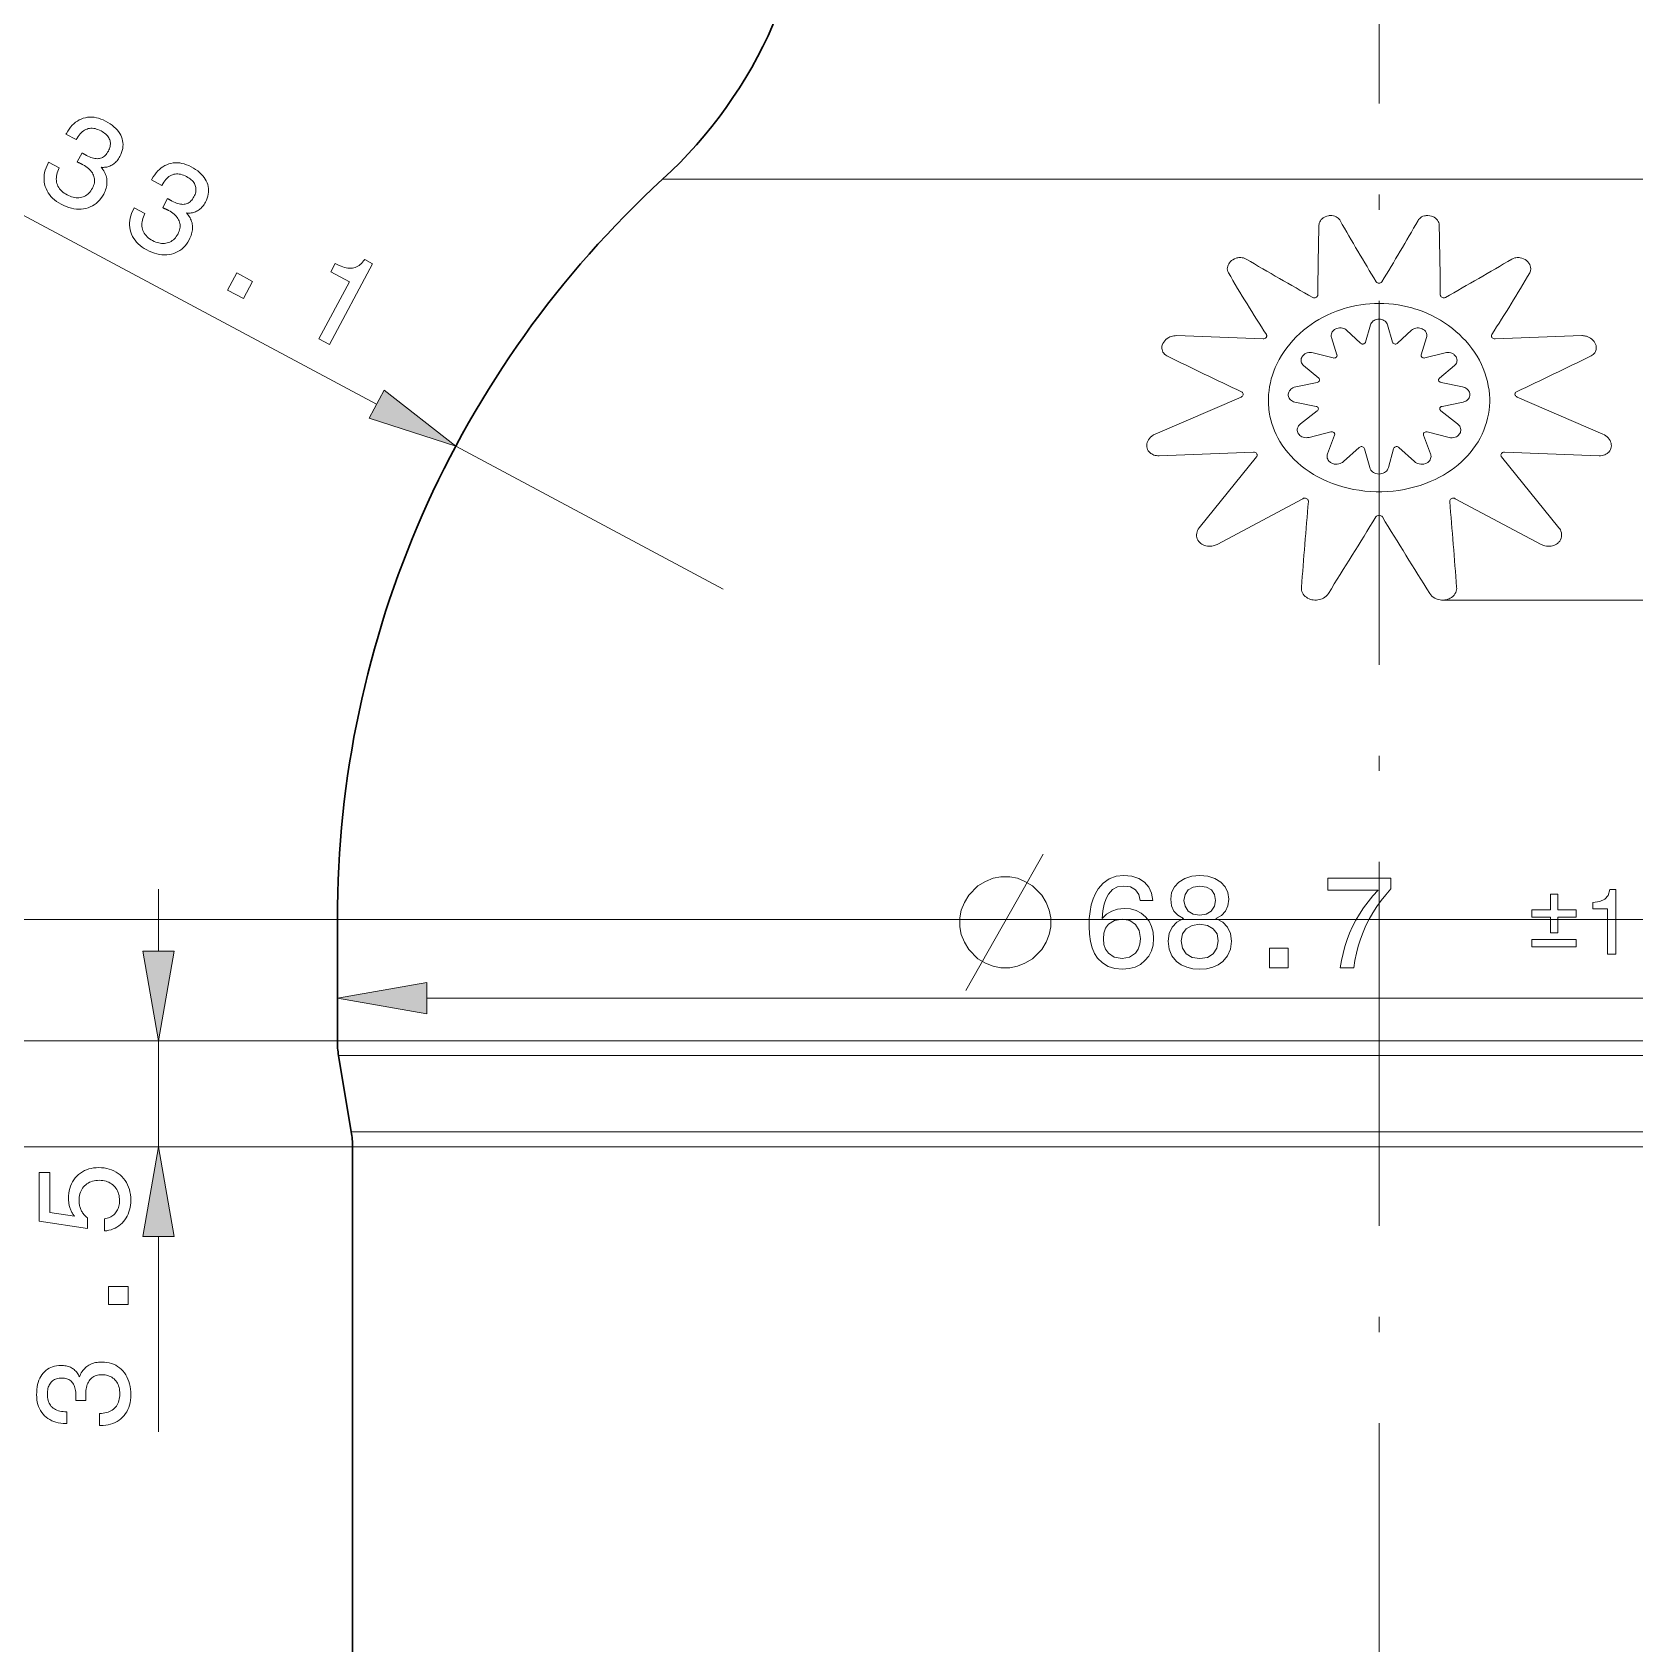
# Model space of a CAD drawing. Extents: x 0 to 297, y 0 to 420.
# Drawn here: x 56.2 to 109.1, y 263.8 to 317 of the extents above; entities that cross this region are included whole.
import ezdxf

# ---------------------------------------------------------------- set-up
doc = ezdxf.new("R2010")
doc.units = 0
doc.linetypes.add('DASHDOT', pattern=[18.5, 12, -3, 0.5, -3])

msp = doc.modelspace()

# ---------------------------------------------------------------- linework, layer by layer
at = {"linetype": 'DASHDOT', "lineweight": 13}
msp.add_line((100.649, 400.617), (100.649, 142.002), dxfattribs=at)
at = {"lineweight": 13, "ltscale": 0.427657}
msp.add_line((67.594, 304.709), (52.504, 312.764), dxfattribs=at)
at = {"lineweight": 13, "ltscale": 0.072298}
msp.add_line((79.918, 312.124), (77.026, 312.124), dxfattribs=at)
at = {"lineweight": 13}
for p, q in [((124.273, 312.124), (79.918, 312.124)), ((102.746, 298.246), (159.127, 298.246)), ((66.299, 287.723), (38.167, 287.723)), ((66.299, 287.723), (38.253, 287.723)), ((134.999, 287.723), (70.504, 287.723)), ((69.254, 285.125), (132.045, 285.125)), ((134.999, 283.723), (70.504, 283.723)), ((134.959, 283.231), (70.54, 283.231)), ((134.54, 280.716), (70.907, 280.716)), ((66.799, 280.223), (45.568, 280.223)), ((134.499, 280.223), (70.943, 280.223))]:
    msp.add_line(p, q, dxfattribs=at)
at = {"lineweight": 13, "ltscale": 0.015826}
for p, q in [((100.042, 306.714), (99.577, 307.143)), ((101.257, 306.714), (101.722, 307.143))]:
    msp.add_line(p, q, dxfattribs=at)
at = {"lineweight": 13, "ltscale": 0.014876}
for p, q in [((100.206, 306.751), (100.369, 307.323)), ((101.093, 306.751), (100.929, 307.323))]:
    msp.add_line(p, q, dxfattribs=at)
at = {"lineweight": 13, "ltscale": 0.071463}
for p, q in [((96.824, 306.859), (93.968, 306.965)), ((104.474, 306.859), (107.331, 306.965))]:
    msp.add_line(p, q, dxfattribs=at)
at = {"lineweight": 13, "ltscale": 0.014922}
for p, q in [((99.261, 306.334), (99.08, 306.903)), ((102.038, 306.334), (102.218, 306.903))]:
    msp.add_line(p, q, dxfattribs=at)
at = {"lineweight": 13, "ltscale": 0.017159}
for p, q in [((99.136, 306.231), (98.472, 306.404)), ((102.162, 306.231), (102.827, 306.404))]:
    msp.add_line(p, q, dxfattribs=at)
at = {"lineweight": 13, "ltscale": 0.016184}
for p, q in [((98.658, 305.563), (98.161, 305.979)), ((102.64, 305.563), (103.137, 305.979))]:
    msp.add_line(p, q, dxfattribs=at)
at = {"lineweight": 13, "ltscale": 0.017957}
for p, q in [((98.607, 305.42), (97.902, 305.28)), ((102.692, 305.42), (103.396, 305.28))]:
    msp.add_line(p, q, dxfattribs=at)
at = {"lineweight": 13, "ltscale": 0.077087}
for p, q in [((96.098, 304.942), (93.267, 303.72)), ((105.2, 304.942), (108.031, 303.72))]:
    msp.add_line(p, q, dxfattribs=at)
at = {"lineweight": 13, "ltscale": 0.017851}
for p, q in [((98.573, 304.634), (97.873, 304.776)), ((102.725, 304.634), (103.425, 304.776))]:
    msp.add_line(p, q, dxfattribs=at)
at = {"lineweight": 13, "ltscale": 0.017498}
for p, q in [((98.613, 304.487), (98.06, 304.058)), ((102.686, 304.487), (103.238, 304.058))]:
    msp.add_line(p, q, dxfattribs=at)
at = {"lineweight": 13, "ltscale": 0.018473}
for p, q in [((99.057, 303.793), (98.341, 303.61)), ((102.241, 303.793), (102.957, 303.61))]:
    msp.add_line(p, q, dxfattribs=at)
at = {"lineweight": 13, "ltscale": 0.016329}
for p, q in [((99.182, 303.684), (98.95, 303.074)), ((102.117, 303.684), (102.349, 303.074))]:
    msp.add_line(p, q, dxfattribs=at)
at = {"lineweight": 13, "ltscale": 0.25}
msp.add_line((79.023, 298.609), (70.201, 303.318), dxfattribs=at)
at = {"lineweight": 13, "ltscale": 0.078095}
for p, q in [((96.514, 303.122), (93.393, 303.007)), ((104.784, 303.122), (107.906, 303.007))]:
    msp.add_line(p, q, dxfattribs=at)
at = {"lineweight": 13, "ltscale": 0.075138}
for p, q in [((96.607, 302.967), (94.717, 300.63)), ((104.691, 302.967), (106.581, 300.63))]:
    msp.add_line(p, q, dxfattribs=at)
at = {"lineweight": 13, "ltscale": 0.017507}
for p, q in [((99.997, 303.279), (99.475, 302.811)), ((101.302, 303.279), (101.823, 302.811))]:
    msp.add_line(p, q, dxfattribs=at)
at = {"lineweight": 13, "ltscale": 0.016198}
for p, q in [((100.172, 303.238), (100.34, 302.613)), ((101.126, 303.238), (100.958, 302.613))]:
    msp.add_line(p, q, dxfattribs=at)
at = {"lineweight": 13, "ltscale": 0.080175}
for p, q in [((98.136, 301.591), (95.306, 300.084)), ((103.162, 301.591), (105.993, 300.084))]:
    msp.add_line(p, q, dxfattribs=at)
at = {"lineweight": 13, "ltscale": 0.051139}
msp.add_line((60.401, 286.678), (60.401, 288.723), dxfattribs=at)
at = {"lineweight": 13, "ltscale": 0.358197}
for p, q in [((66.299, 287.723), (51.971, 287.723)), ((66.299, 283.723), (51.971, 283.723))]:
    msp.add_line(p, q, dxfattribs=at)
at = {"lineweight": 13, "ltscale": 0.105126}
for p, q in [((70.504, 287.723), (66.299, 287.723)), ((70.504, 283.723), (66.299, 283.723))]:
    msp.add_line(p, q, dxfattribs=at)
at = {"lineweight": 30, "ltscale": 0.1}
msp.add_line((66.299, 283.723), (66.299, 287.723), dxfattribs=at)
at = {"lineweight": 13, "ltscale": 0.197462}
msp.add_line((66.299, 283.723), (58.401, 283.723), dxfattribs=at)
at = {"lineweight": 13, "ltscale": 0.0875}
msp.add_line((60.401, 280.223), (60.401, 283.723), dxfattribs=at)
at = {"lineweight": 13, "ltscale": 0.105001}
msp.add_line((70.54, 283.231), (66.34, 283.231), dxfattribs=at)
at = {"lineweight": 30, "ltscale": 0.063738}
msp.add_line((66.759, 280.716), (66.34, 283.231), dxfattribs=at)
at = {"lineweight": 13, "ltscale": 0.10372}
msp.add_line((70.907, 280.716), (66.759, 280.716), dxfattribs=at)
at = {"lineweight": 13, "ltscale": 0.209962}
msp.add_line((66.799, 280.223), (58.401, 280.223), dxfattribs=at)
at = {"lineweight": 13, "ltscale": 0.103596}
msp.add_line((70.943, 280.223), (66.799, 280.223), dxfattribs=at)
at = {"lineweight": 30}
msp.add_line((66.799, 172.023), (66.799, 280.223), dxfattribs=at)
at = {"lineweight": 13, "ltscale": 0.161127}
msp.add_line((60.401, 270.824), (60.401, 277.269), dxfattribs=at)
at = {"lineweight": 13}
for points in [[(56.779, 312.682), (57.13, 312.494), (57.104, 312.438), (57.081, 312.383), (57.063, 312.329), (57.049, 312.277), (57.039, 312.225), (57.033, 312.174), (57.032, 312.124), (57.035, 312.075), (57.042, 312.027), (57.053, 311.98), (57.068, 311.934), (57.087, 311.891), (57.11, 311.849), (57.137, 311.808), (57.169, 311.77), (57.204, 311.734), (57.243, 311.699), (57.286, 311.666), (57.333, 311.635), (57.385, 311.606), (57.436, 311.58), (57.487, 311.558), (57.538, 311.54), (57.587, 311.526), (57.636, 311.516), (57.684, 311.51), (57.731, 311.508), (57.778, 311.51), (57.824, 311.516), (57.869, 311.526), (57.913, 311.54), (57.955, 311.557), (57.995, 311.578), (58.033, 311.603), (58.07, 311.632), (58.104, 311.664), (58.137, 311.7), (58.168, 311.739), (58.196, 311.782), (58.223, 311.829), (58.245, 311.873), (58.263, 311.917), (58.276, 311.96), (58.286, 312.003), (58.292, 312.046), (58.293, 312.088), (58.291, 312.13), (58.284, 312.171), (58.274, 312.213), (58.26, 312.253), (58.241, 312.293), (58.22, 312.332), (58.194, 312.369), (58.164, 312.406), (58.131, 312.441), (58.095, 312.475), (58.054, 312.508), (58.01, 312.539), (57.962, 312.57), (57.91, 312.599), (57.903, 312.603), (57.895, 312.607), (57.887, 312.611), (57.88, 312.615), (57.872, 312.619), (57.864, 312.623), (57.856, 312.627), (57.848, 312.631), (57.839, 312.635), (57.831, 312.639), (57.822, 312.643), (57.813, 312.647), (57.803, 312.652), (57.793, 312.657), (57.782, 312.662), (57.771, 312.667), (57.759, 312.673), (57.747, 312.678), (57.734, 312.684), (57.72, 312.691), (57.88, 312.99), (57.888, 312.985), (57.896, 312.981), (57.904, 312.976), (57.911, 312.972), (57.919, 312.967), (57.927, 312.963), (57.934, 312.958), (57.942, 312.954), (57.949, 312.95), (57.957, 312.946), (57.964, 312.941), (57.971, 312.937), (57.978, 312.933), (57.985, 312.93), (57.992, 312.926), (57.999, 312.922), (58.005, 312.918), (58.012, 312.915), (58.019, 312.911), (58.025, 312.908), (58.075, 312.882), (58.124, 312.86), (58.172, 312.841), (58.218, 312.826), (58.262, 312.814), (58.304, 312.806), (58.346, 312.801), (58.385, 312.799), (58.423, 312.801), (58.459, 312.806), (58.494, 312.815), (58.528, 312.827), (58.56, 312.843), (58.591, 312.862), (58.62, 312.885), (58.649, 312.911), (58.676, 312.941), (58.701, 312.974), (58.725, 313.01), (58.748, 313.05), (58.768, 313.09), (58.784, 313.129), (58.797, 313.168), (58.807, 313.206), (58.813, 313.244), (58.816, 313.281), (58.815, 313.317), (58.811, 313.353), (58.804, 313.388), (58.793, 313.423), (58.779, 313.457), (58.762, 313.489), (58.741, 313.521), (58.717, 313.552), (58.69, 313.582), (58.66, 313.61), (58.626, 313.638), (58.589, 313.665), (58.549, 313.69), (58.506, 313.715), (58.456, 313.74), (58.406, 313.76), (58.358, 313.777), (58.311, 313.789), (58.264, 313.798), (58.219, 313.802), (58.174, 313.802), (58.13, 313.797), (58.087, 313.789), (58.045, 313.777), (58.004, 313.76), (57.965, 313.739), (57.926, 313.714), (57.889, 313.685), (57.853, 313.652), (57.818, 313.615), (57.784, 313.574), (57.751, 313.529), (57.72, 313.48), (57.69, 313.426), (57.351, 313.607), (57.365, 313.633), (57.408, 313.708), (57.454, 313.777), (57.502, 313.841), (57.554, 313.899), (57.608, 313.952), (57.665, 313.999), (57.725, 314.041), (57.788, 314.076), (57.853, 314.107), (57.922, 314.132), (57.992, 314.15), (58.063, 314.163), (58.134, 314.169), (58.206, 314.169), (58.279, 314.163), (58.353, 314.15), (58.427, 314.132), (58.502, 314.106), (58.578, 314.075), (58.654, 314.037), (58.732, 313.993), (58.805, 313.947), (58.872, 313.899), (58.933, 313.849), (58.989, 313.798), (59.039, 313.745), (59.083, 313.69), (59.122, 313.633), (59.155, 313.574), (59.182, 313.514), (59.204, 313.452), (59.219, 313.39), (59.229, 313.327), (59.232, 313.263), (59.23, 313.199), (59.221, 313.135), (59.206, 313.069), (59.185, 313.004), (59.158, 312.937), (59.125, 312.87), (59.104, 312.833), (59.082, 312.798), (59.059, 312.764), (59.035, 312.733), (59.01, 312.704), (58.983, 312.677), (58.955, 312.651), (58.927, 312.628), (58.897, 312.607), (58.866, 312.588), (58.834, 312.571), (58.801, 312.556), (58.768, 312.543), (58.733, 312.533), (58.698, 312.524), (58.661, 312.518), (58.624, 312.514), (58.585, 312.512), (58.546, 312.513), (58.506, 312.515), (58.539, 312.476), (58.569, 312.437), (58.596, 312.397), (58.62, 312.356), (58.641, 312.315), (58.658, 312.273), (58.673, 312.23), (58.685, 312.187), (58.694, 312.143), (58.7, 312.098), (58.703, 312.053), (58.703, 312.008), (58.7, 311.962), (58.694, 311.916), (58.685, 311.869), (58.673, 311.822), (58.657, 311.775), (58.639, 311.728), (58.618, 311.68), (58.594, 311.632), (58.551, 311.558), (58.505, 311.491), (58.455, 311.429), (58.402, 311.373), (58.345, 311.323), (58.285, 311.279), (58.22, 311.24), (58.153, 311.207), (58.081, 311.18), (58.007, 311.159), (57.929, 311.144), (57.851, 311.135), (57.772, 311.133), (57.692, 311.137), (57.611, 311.148), (57.529, 311.165), (57.446, 311.188), (57.362, 311.218), (57.277, 311.255), (57.192, 311.298), (57.113, 311.343), (57.04, 311.391), (56.972, 311.442), (56.911, 311.497), (56.856, 311.554), (56.806, 311.614), (56.763, 311.678), (56.725, 311.744), (56.693, 311.813), (56.667, 311.886), (56.647, 311.96), (56.634, 312.035), (56.627, 312.111), (56.627, 312.187), (56.634, 312.263), (56.647, 312.341), (56.666, 312.419), (56.692, 312.497), (56.725, 312.576), (56.765, 312.656)], [(59.6, 311.176), (59.951, 310.988), (59.925, 310.932), (59.903, 310.877), (59.884, 310.823), (59.87, 310.771), (59.86, 310.719), (59.855, 310.668), (59.853, 310.618), (59.856, 310.569), (59.863, 310.521), (59.874, 310.474), (59.889, 310.428), (59.908, 310.384), (59.932, 310.343), (59.959, 310.302), (59.99, 310.264), (60.025, 310.228), (60.064, 310.193), (60.108, 310.16), (60.155, 310.129), (60.206, 310.099), (60.258, 310.074), (60.309, 310.052), (60.359, 310.034), (60.409, 310.02), (60.457, 310.01), (60.505, 310.004), (60.553, 310.002), (60.599, 310.004), (60.645, 310.01), (60.691, 310.02), (60.734, 310.034), (60.776, 310.051), (60.817, 310.072), (60.855, 310.097), (60.891, 310.126), (60.926, 310.158), (60.958, 310.194), (60.989, 310.233), (61.018, 310.276), (61.045, 310.323), (61.066, 310.367), (61.084, 310.411), (61.098, 310.454), (61.107, 310.497), (61.113, 310.54), (61.115, 310.582), (61.112, 310.624), (61.106, 310.665), (61.095, 310.707), (61.081, 310.747), (61.063, 310.787), (61.041, 310.826), (61.015, 310.863), (60.986, 310.9), (60.953, 310.935), (60.916, 310.969), (60.875, 311.002), (60.831, 311.033), (60.783, 311.064), (60.731, 311.093), (60.724, 311.097), (60.716, 311.101), (60.709, 311.105), (60.701, 311.109), (60.693, 311.113), (60.685, 311.117), (60.677, 311.121), (60.669, 311.125), (60.661, 311.129), (60.652, 311.133), (60.644, 311.137), (60.634, 311.141), (60.625, 311.146), (60.614, 311.151), (60.604, 311.156), (60.592, 311.161), (60.58, 311.167), (60.568, 311.172), (60.555, 311.178), (60.541, 311.185), (60.701, 311.484), (60.709, 311.479), (60.717, 311.475), (60.725, 311.47), (60.733, 311.466), (60.74, 311.461), (60.748, 311.457), (60.756, 311.452), (60.763, 311.448), (60.771, 311.444), (60.778, 311.44), (60.785, 311.435), (60.792, 311.431), (60.8, 311.427), (60.806, 311.424), (60.813, 311.42), (60.82, 311.416), (60.827, 311.412), (60.833, 311.409), (60.84, 311.405), (60.846, 311.402), (60.897, 311.376), (60.946, 311.354), (60.993, 311.335), (61.039, 311.32), (61.083, 311.308), (61.126, 311.3), (61.167, 311.295), (61.206, 311.293), (61.244, 311.295), (61.281, 311.3), (61.316, 311.309), (61.349, 311.321), (61.381, 311.337), (61.412, 311.356), (61.442, 311.379), (61.47, 311.405), (61.497, 311.434), (61.523, 311.467), (61.547, 311.504), (61.57, 311.544), (61.589, 311.584), (61.606, 311.623), (61.619, 311.662), (61.628, 311.7), (61.635, 311.738), (61.637, 311.775), (61.637, 311.811), (61.633, 311.847), (61.625, 311.882), (61.615, 311.917), (61.6, 311.951), (61.583, 311.983), (61.562, 312.015), (61.539, 312.046), (61.511, 312.076), (61.481, 312.104), (61.447, 312.132), (61.411, 312.159), (61.37, 312.184), (61.327, 312.209), (61.277, 312.234), (61.228, 312.254), (61.179, 312.271), (61.132, 312.283), (61.086, 312.292), (61.04, 312.296), (60.995, 312.296), (60.951, 312.291), (60.909, 312.283), (60.867, 312.27), (60.826, 312.254), (60.786, 312.233), (60.747, 312.208), (60.71, 312.179), (60.674, 312.146), (60.639, 312.109), (60.605, 312.068), (60.573, 312.023), (60.541, 311.974), (60.511, 311.92), (60.173, 312.101), (60.187, 312.127), (60.229, 312.202), (60.275, 312.271), (60.324, 312.335), (60.375, 312.393), (60.429, 312.446), (60.486, 312.493), (60.546, 312.534), (60.609, 312.57), (60.675, 312.601), (60.743, 312.626), (60.813, 312.644), (60.884, 312.657), (60.956, 312.663), (61.028, 312.663), (61.101, 312.657), (61.174, 312.644), (61.248, 312.625), (61.323, 312.6), (61.399, 312.569), (61.475, 312.531), (61.554, 312.487), (61.626, 312.441), (61.693, 312.393), (61.754, 312.343), (61.81, 312.292), (61.86, 312.239), (61.904, 312.184), (61.943, 312.127), (61.976, 312.068), (62.004, 312.008), (62.025, 311.946), (62.041, 311.884), (62.05, 311.821), (62.054, 311.757), (62.051, 311.693), (62.042, 311.629), (62.027, 311.563), (62.007, 311.498), (61.98, 311.431), (61.947, 311.364), (61.926, 311.327), (61.904, 311.291), (61.881, 311.258), (61.856, 311.227), (61.831, 311.198), (61.804, 311.171), (61.777, 311.145), (61.748, 311.122), (61.718, 311.101), (61.688, 311.082), (61.656, 311.065), (61.623, 311.05), (61.589, 311.037), (61.554, 311.027), (61.519, 311.018), (61.482, 311.012), (61.445, 311.008), (61.407, 311.006), (61.367, 311.007), (61.327, 311.009), (61.36, 310.97), (61.39, 310.931), (61.417, 310.891), (61.441, 310.85), (61.462, 310.809), (61.48, 310.767), (61.495, 310.724), (61.507, 310.681), (61.516, 310.637), (61.522, 310.592), (61.525, 310.547), (61.525, 310.502), (61.521, 310.456), (61.515, 310.41), (61.506, 310.363), (61.494, 310.316), (61.479, 310.269), (61.46, 310.222), (61.439, 310.174), (61.415, 310.126), (61.372, 310.052), (61.326, 309.985), (61.277, 309.923), (61.223, 309.867), (61.166, 309.817), (61.106, 309.772), (61.042, 309.734), (60.974, 309.701), (60.903, 309.674), (60.828, 309.653), (60.751, 309.638), (60.673, 309.629), (60.593, 309.627), (60.513, 309.631), (60.432, 309.642), (60.35, 309.659), (60.268, 309.682), (60.184, 309.712), (60.099, 309.749), (60.013, 309.792), (59.934, 309.837), (59.861, 309.885), (59.794, 309.936), (59.733, 309.991), (59.677, 310.048), (59.628, 310.108), (59.584, 310.172), (59.546, 310.238), (59.514, 310.307), (59.488, 310.38), (59.468, 310.454), (59.455, 310.529), (59.448, 310.605), (59.448, 310.681), (59.455, 310.757), (59.468, 310.835), (59.488, 310.913), (59.514, 310.991), (59.547, 311.07), (59.586, 311.15)], [(65.693, 306.858), (66.697, 308.74), (66.08, 309.069), (66.224, 309.339), (66.291, 309.306), (66.357, 309.277), (66.42, 309.252), (66.48, 309.231), (66.539, 309.215), (66.595, 309.203), (66.649, 309.194), (66.7, 309.19), (66.75, 309.19), (66.797, 309.195), (66.842, 309.203), (66.886, 309.216), (66.93, 309.233), (66.972, 309.255), (67.013, 309.28), (67.053, 309.31), (67.092, 309.345), (67.129, 309.384), (67.166, 309.427), (67.202, 309.474), (67.46, 309.336), (66.039, 306.673)], [(62.676, 308.468), (62.979, 309.035), (63.505, 308.754), (63.202, 308.187)], [(67.349, 304.249), (70.201, 303.318), (67.84, 305.169)], [(88.474, 289.125), (88.174, 289.125), (87.924, 289.075), (87.674, 288.975), (87.424, 288.825), (87.124, 288.525), (86.974, 288.275), (86.874, 288.025), (86.824, 287.775), (86.824, 287.475), (86.874, 287.225), (86.974, 286.975), (87.124, 286.725), (87.424, 286.425), (87.674, 286.275), (87.924, 286.175), (88.174, 286.125), (88.474, 286.125), (88.724, 286.175), (88.974, 286.275), (89.224, 286.425), (89.524, 286.725), (89.674, 286.975), (89.774, 287.225), (89.824, 287.475), (89.824, 287.775), (89.774, 288.025), (89.674, 288.275), (89.524, 288.525), (89.224, 288.825), (88.974, 288.975), (88.724, 289.075)], [(93.189, 288.342), (92.777, 288.342), (92.725, 288.547), (92.614, 288.698), (92.449, 288.79), (92.231, 288.82), (92.028, 288.791), (91.86, 288.703), (91.726, 288.556), (91.647, 288.407), (91.586, 288.224), (91.544, 288.007), (91.52, 287.756), (91.663, 287.896), (91.833, 287.998), (92.029, 288.06), (92.246, 288.081), (92.452, 288.064), (92.637, 288.013), (92.802, 287.927), (92.947, 287.808), (93.064, 287.661), (93.149, 287.491), (93.199, 287.3), (93.216, 287.087), (93.198, 286.874), (93.145, 286.682), (93.056, 286.511), (92.931, 286.361), (92.778, 286.238), (92.603, 286.151), (92.405, 286.099), (92.186, 286.081), (91.935, 286.104), (91.715, 286.172), (91.526, 286.285), (91.369, 286.444), (91.267, 286.601), (91.187, 286.785), (91.131, 286.994), (91.097, 287.229), (91.085, 287.489), (91.094, 287.746), (91.119, 287.983), (91.161, 288.199), (91.219, 288.396), (91.295, 288.572), (91.387, 288.729), (91.553, 288.921), (91.749, 289.058), (91.975, 289.141), (92.232, 289.168), (92.5, 289.144), (92.728, 289.072), (92.915, 288.952), (93.057, 288.788), (93.148, 288.585)], [(94.202, 287.748), (94.018, 287.856), (93.886, 287.997), (93.807, 288.173), (93.781, 288.385), (93.81, 288.603), (93.899, 288.791), (94.046, 288.951), (94.241, 289.071), (94.472, 289.144), (94.739, 289.168), (95.006, 289.144), (95.237, 289.071), (95.431, 288.951), (95.577, 288.791), (95.665, 288.603), (95.694, 288.385), (95.668, 288.172), (95.59, 287.995), (95.458, 287.854), (95.271, 287.748), (95.493, 287.632), (95.652, 287.469), (95.749, 287.26), (95.781, 287.008), (95.75, 286.745), (95.655, 286.52), (95.498, 286.333), (95.345, 286.223), (95.167, 286.144), (94.964, 286.097), (94.736, 286.081), (94.509, 286.097), (94.306, 286.144), (94.128, 286.223), (93.975, 286.333), (93.819, 286.52), (93.725, 286.745), (93.694, 287.008), (93.726, 287.26), (93.823, 287.469), (93.982, 287.632)], [(99.372, 286.125), (99.411, 286.365), (99.461, 286.601), (99.522, 286.83), (99.595, 287.054), (99.68, 287.272), (99.776, 287.485), (99.884, 287.693), (100.005, 287.899), (100.139, 288.101), (100.286, 288.3), (100.447, 288.496), (100.62, 288.69), (98.955, 288.69), (98.955, 289.081), (101.042, 289.081), (101.042, 288.725), (100.875, 288.535), (100.719, 288.341), (100.576, 288.141), (100.444, 287.937), (100.324, 287.729), (100.216, 287.515), (100.12, 287.297), (100.036, 287.073), (99.963, 286.844), (99.902, 286.609), (99.853, 286.37), (99.816, 286.125)], [(94.216, 288.349), (94.251, 288.152), (94.358, 287.997), (94.524, 287.897), (94.736, 287.864), (94.951, 287.897), (95.117, 287.997), (95.224, 288.152), (95.259, 288.349), (95.224, 288.545), (95.12, 288.695), (94.954, 288.789), (94.736, 288.82), (94.52, 288.789), (94.355, 288.695), (94.251, 288.545)], [(106.299, 287.275), (106.299, 287.792), (105.69, 287.792), (105.69, 288.035), (106.299, 288.035), (106.299, 288.553), (106.542, 288.553), (106.542, 288.035), (107.151, 288.035), (107.151, 287.792), (106.542, 287.792), (106.542, 287.275)], [(108.186, 286.575), (108.186, 288.066), (107.699, 288.066), (107.699, 288.279), (107.933, 288.307), (108.098, 288.384), (108.203, 288.514), (108.255, 288.705), (108.46, 288.705), (108.46, 286.575)], [(92.781, 287.089), (92.74, 287.353), (92.618, 287.558), (92.43, 287.689), (92.191, 287.733), (91.926, 287.69), (91.726, 287.56), (91.633, 287.43), (91.577, 287.272), (91.558, 287.085), (91.577, 286.898), (91.632, 286.738), (91.724, 286.606), (91.92, 286.473), (92.174, 286.429), (92.419, 286.475), (92.613, 286.611), (92.706, 286.745), (92.762, 286.905)], [(94.129, 287.014), (94.17, 286.772), (94.292, 286.586), (94.485, 286.468), (94.736, 286.429), (94.989, 286.468), (95.183, 286.586), (95.305, 286.772), (95.346, 287.014), (95.306, 287.24), (95.184, 287.413), (94.991, 287.523), (94.736, 287.559), (94.484, 287.523), (94.291, 287.413), (94.169, 287.24)], [(105.69, 287.062), (107.151, 287.062), (107.151, 286.818), (105.69, 286.818)], [(59.88, 286.678), (60.401, 283.723), (60.922, 286.678)], [(97.042, 286.125), (97.042, 286.777), (97.651, 286.777), (97.651, 286.125)], [(69.254, 285.646), (66.299, 285.125), (69.254, 284.604)], [(60.922, 277.269), (60.401, 280.223), (59.88, 277.269)], [(58.619, 277.45), (58.619, 277.851), (58.664, 277.859), (58.708, 277.87), (58.75, 277.883), (58.789, 277.899), (58.827, 277.917), (58.863, 277.938), (58.896, 277.961), (58.928, 277.987), (58.957, 278.015), (58.984, 278.046), (59.009, 278.078), (59.032, 278.113), (59.052, 278.149), (59.069, 278.187), (59.083, 278.227), (59.095, 278.268), (59.104, 278.311), (59.111, 278.356), (59.115, 278.403), (59.116, 278.451), (59.114, 278.51), (59.109, 278.567), (59.1, 278.622), (59.087, 278.674), (59.07, 278.723), (59.05, 278.771), (59.026, 278.816), (58.999, 278.858), (58.968, 278.898), (58.933, 278.936), (58.895, 278.971), (58.855, 279.002), (58.812, 279.03), (58.767, 279.054), (58.72, 279.074), (58.671, 279.09), (58.619, 279.103), (58.565, 279.112), (58.509, 279.118), (58.45, 279.12), (58.39, 279.118), (58.333, 279.112), (58.278, 279.103), (58.225, 279.091), (58.175, 279.074), (58.128, 279.054), (58.083, 279.031), (58.04, 279.004), (58, 278.973), (57.963, 278.938), (57.928, 278.901), (57.898, 278.861), (57.87, 278.818), (57.847, 278.773), (57.827, 278.726), (57.811, 278.676), (57.798, 278.624), (57.789, 278.569), (57.783, 278.511), (57.782, 278.451), (57.782, 278.417), (57.784, 278.383), (57.788, 278.349), (57.793, 278.316), (57.799, 278.284), (57.807, 278.252), (57.816, 278.221), (57.826, 278.191), (57.838, 278.161), (57.851, 278.132), (57.866, 278.103), (57.882, 278.076), (57.899, 278.049), (57.918, 278.022), (57.938, 277.997), (57.959, 277.972), (57.982, 277.948), (58.006, 277.925), (58.031, 277.902), (58.058, 277.88), (58.058, 277.536), (56.468, 277.773), (56.468, 279.375), (56.822, 279.375), (56.822, 278.061), (57.63, 277.941), (57.611, 277.963), (57.594, 277.986), (57.577, 278.009), (57.561, 278.033), (57.546, 278.058), (57.532, 278.084), (57.519, 278.111), (57.507, 278.138), (57.496, 278.166), (57.485, 278.195), (57.476, 278.225), (57.468, 278.255), (57.46, 278.286), (57.454, 278.317), (57.448, 278.348), (57.444, 278.381), (57.44, 278.413), (57.438, 278.447), (57.436, 278.48), (57.436, 278.515), (57.439, 278.605), (57.447, 278.692), (57.461, 278.775), (57.48, 278.855), (57.504, 278.931), (57.535, 279.004), (57.57, 279.073), (57.611, 279.138), (57.658, 279.2), (57.71, 279.258), (57.766, 279.311), (57.826, 279.359), (57.89, 279.401), (57.957, 279.438), (58.027, 279.469), (58.1, 279.494), (58.177, 279.514), (58.258, 279.528), (58.342, 279.536), (58.429, 279.539), (58.522, 279.536), (58.611, 279.527), (58.696, 279.512), (58.778, 279.492), (58.856, 279.465), (58.931, 279.432), (59.002, 279.393), (59.07, 279.348), (59.134, 279.298), (59.194, 279.241), (59.25, 279.179), (59.3, 279.114), (59.344, 279.046), (59.382, 278.973), (59.414, 278.898), (59.44, 278.818), (59.461, 278.735), (59.475, 278.648), (59.484, 278.558), (59.487, 278.464), (59.485, 278.381), (59.478, 278.3), (59.466, 278.223), (59.449, 278.148), (59.427, 278.076), (59.401, 278.008), (59.37, 277.942), (59.334, 277.878), (59.293, 277.818), (59.248, 277.761), (59.199, 277.708), (59.146, 277.659), (59.091, 277.616), (59.032, 277.577), (58.971, 277.544), (58.906, 277.515), (58.839, 277.491), (58.769, 277.473), (58.695, 277.459)], [(59.401, 275.023), (58.758, 275.023), (58.758, 275.62), (59.401, 275.62)], [(58.46, 271.035), (58.46, 271.433), (58.522, 271.436), (58.581, 271.442), (58.637, 271.451), (58.691, 271.464), (58.741, 271.48), (58.789, 271.499), (58.833, 271.521), (58.875, 271.546), (58.914, 271.575), (58.951, 271.607), (58.984, 271.642), (59.013, 271.679), (59.039, 271.72), (59.062, 271.763), (59.081, 271.808), (59.097, 271.856), (59.109, 271.907), (59.118, 271.961), (59.123, 272.017), (59.125, 272.076), (59.123, 272.134), (59.118, 272.189), (59.11, 272.242), (59.099, 272.292), (59.085, 272.34), (59.068, 272.385), (59.047, 272.428), (59.023, 272.468), (58.996, 272.506), (58.966, 272.541), (58.934, 272.573), (58.898, 272.602), (58.861, 272.628), (58.821, 272.65), (58.779, 272.668), (58.734, 272.684), (58.687, 272.695), (58.638, 272.704), (58.586, 272.709), (58.532, 272.711), (58.483, 272.709), (58.436, 272.704), (58.392, 272.696), (58.349, 272.684), (58.309, 272.669), (58.271, 272.65), (58.235, 272.629), (58.202, 272.603), (58.17, 272.575), (58.141, 272.543), (58.114, 272.508), (58.091, 272.471), (58.07, 272.43), (58.051, 272.387), (58.036, 272.341), (58.023, 272.293), (58.014, 272.242), (58.006, 272.188), (58.002, 272.131), (58.001, 272.072), (58.001, 272.063), (58.001, 272.055), (58.001, 272.046), (58.001, 272.038), (58.001, 272.029), (58.002, 272.02), (58.002, 272.011), (58.002, 272.002), (58.003, 271.993), (58.003, 271.983), (58.003, 271.974), (58.004, 271.964), (58.004, 271.953), (58.005, 271.942), (58.006, 271.93), (58.006, 271.917), (58.007, 271.904), (58.008, 271.89), (58.008, 271.876), (58.009, 271.861), (57.67, 271.861), (57.67, 271.87), (57.671, 271.879), (57.671, 271.889), (57.671, 271.898), (57.672, 271.906), (57.672, 271.915), (57.672, 271.924), (57.673, 271.933), (57.673, 271.941), (57.673, 271.95), (57.673, 271.958), (57.673, 271.966), (57.674, 271.974), (57.674, 271.982), (57.674, 271.99), (57.674, 271.998), (57.674, 272.006), (57.674, 272.013), (57.674, 272.02), (57.674, 272.028), (57.673, 272.084), (57.67, 272.138), (57.664, 272.189), (57.656, 272.236), (57.645, 272.281), (57.633, 272.323), (57.618, 272.361), (57.601, 272.397), (57.581, 272.429), (57.559, 272.459), (57.535, 272.485), (57.508, 272.509), (57.479, 272.53), (57.448, 272.549), (57.414, 272.564), (57.378, 272.577), (57.339, 272.586), (57.298, 272.593), (57.254, 272.598), (57.208, 272.599), (57.164, 272.598), (57.121, 272.594), (57.081, 272.587), (57.043, 272.577), (57.007, 272.565), (56.973, 272.55), (56.941, 272.532), (56.911, 272.512), (56.884, 272.489), (56.858, 272.463), (56.835, 272.435), (56.814, 272.404), (56.796, 272.371), (56.78, 272.335), (56.767, 272.297), (56.756, 272.257), (56.747, 272.214), (56.741, 272.169), (56.737, 272.122), (56.736, 272.072), (56.738, 272.016), (56.742, 271.963), (56.751, 271.912), (56.762, 271.865), (56.777, 271.82), (56.794, 271.778), (56.815, 271.738), (56.84, 271.702), (56.867, 271.668), (56.898, 271.637), (56.932, 271.608), (56.969, 271.583), (57.009, 271.561), (57.052, 271.541), (57.099, 271.525), (57.148, 271.512), (57.2, 271.501), (57.255, 271.494), (57.313, 271.489), (57.375, 271.488), (57.375, 271.104), (57.345, 271.104), (57.259, 271.107), (57.176, 271.115), (57.097, 271.127), (57.021, 271.145), (56.949, 271.168), (56.881, 271.196), (56.816, 271.23), (56.755, 271.268), (56.697, 271.312), (56.643, 271.36), (56.594, 271.413), (56.549, 271.47), (56.51, 271.53), (56.476, 271.594), (56.447, 271.661), (56.424, 271.732), (56.405, 271.806), (56.392, 271.884), (56.384, 271.966), (56.382, 272.051), (56.384, 272.141), (56.39, 272.226), (56.401, 272.308), (56.416, 272.385), (56.435, 272.459), (56.458, 272.528), (56.486, 272.593), (56.518, 272.654), (56.554, 272.711), (56.595, 272.763), (56.639, 272.811), (56.687, 272.854), (56.738, 272.892), (56.792, 272.925), (56.85, 272.953), (56.911, 272.976), (56.975, 272.994), (57.043, 273.006), (57.115, 273.014), (57.189, 273.016), (57.232, 273.015), (57.274, 273.013), (57.314, 273.008), (57.353, 273.001), (57.391, 272.992), (57.427, 272.982), (57.462, 272.969), (57.496, 272.955), (57.529, 272.939), (57.56, 272.92), (57.59, 272.9), (57.619, 272.878), (57.646, 272.855), (57.672, 272.829), (57.696, 272.802), (57.718, 272.772), (57.74, 272.741), (57.759, 272.708), (57.778, 272.674), (57.794, 272.637), (57.813, 272.684), (57.834, 272.729), (57.856, 272.772), (57.881, 272.812), (57.908, 272.85), (57.936, 272.886), (57.967, 272.919), (57.999, 272.95), (58.034, 272.979), (58.07, 273.005), (58.109, 273.029), (58.149, 273.05), (58.191, 273.069), (58.234, 273.085), (58.28, 273.099), (58.327, 273.11), (58.375, 273.119), (58.426, 273.125), (58.478, 273.129), (58.532, 273.13), (58.617, 273.127), (58.698, 273.118), (58.776, 273.104), (58.851, 273.083), (58.922, 273.056), (58.989, 273.024), (59.054, 272.986), (59.114, 272.941), (59.172, 272.891), (59.226, 272.835), (59.275, 272.774), (59.32, 272.709), (59.359, 272.641), (59.393, 272.568), (59.422, 272.491), (59.445, 272.411), (59.464, 272.327), (59.477, 272.239), (59.485, 272.147), (59.487, 272.051), (59.484, 271.96), (59.476, 271.873), (59.463, 271.789), (59.444, 271.71), (59.419, 271.634), (59.389, 271.562), (59.354, 271.493), (59.313, 271.429), (59.267, 271.368), (59.215, 271.311), (59.159, 271.258), (59.099, 271.211), (59.036, 271.17), (58.969, 271.134), (58.898, 271.104), (58.824, 271.079), (58.746, 271.06), (58.664, 271.046), (58.579, 271.037), (58.49, 271.035)]]:
    msp.add_lwpolyline(points, close=True, dxfattribs=at)
for points in [[(99.364, 310.761), (99.351, 310.782), (99.337, 310.801), (99.32, 310.82), (99.301, 310.838), (99.269, 310.862), (99.233, 310.884), (99.193, 310.902), (99.149, 310.915), (99.094, 310.924), (99.037, 310.926), (99.008, 310.924), (98.979, 310.92), (98.923, 310.907), (98.872, 310.887), (98.826, 310.862), (98.803, 310.847), (98.782, 310.83), (98.744, 310.793), (98.714, 310.754), (98.691, 310.712), (98.676, 310.668), (98.669, 310.637), (98.667, 310.605)], [(102.632, 310.605), (102.627, 310.648), (102.616, 310.69), (102.597, 310.732), (102.572, 310.771), (102.539, 310.809), (102.505, 310.839), (102.465, 310.866), (102.422, 310.889), (102.374, 310.907), (102.319, 310.92), (102.263, 310.926), (102.234, 310.926), (102.205, 310.924), (102.176, 310.92), (102.148, 310.915), (102.098, 310.899), (102.053, 310.877), (102.013, 310.851), (101.979, 310.82), (101.954, 310.792), (101.934, 310.761)], [(96.269, 309.489), (96.224, 309.512), (96.174, 309.528), (96.135, 309.535), (96.096, 309.539), (96.055, 309.539), (96.024, 309.536), (95.993, 309.532), (95.963, 309.525), (95.933, 309.516), (95.878, 309.494), (95.828, 309.467), (95.787, 309.437), (95.751, 309.405), (95.72, 309.37), (95.694, 309.333), (95.674, 309.294), (95.659, 309.255), (95.649, 309.211), (95.646, 309.167), (95.651, 309.124), (95.662, 309.082), (95.671, 309.061), (95.681, 309.041)], [(105.617, 309.041), (105.631, 309.069), (105.642, 309.097), (105.648, 309.127), (105.651, 309.15), (105.652, 309.173), (105.648, 309.219), (105.636, 309.265), (105.616, 309.312), (105.588, 309.357), (105.553, 309.399), (105.511, 309.438), (105.462, 309.472), (105.414, 309.497), (105.362, 309.517), (105.304, 309.532), (105.274, 309.536), (105.244, 309.539), (105.203, 309.539), (105.163, 309.535), (105.124, 309.528), (105.074, 309.511), (105.029, 309.489)], [(98.463, 308.226), (98.485, 308.216), (98.511, 308.212), (98.537, 308.213), (98.562, 308.22), (98.584, 308.231), (98.6, 308.243), (98.613, 308.258), (98.622, 308.274), (98.627, 308.29), (98.628, 308.305)], [(102.67, 308.305), (102.673, 308.283), (102.683, 308.262), (102.699, 308.243), (102.716, 308.23), (102.737, 308.219), (102.761, 308.213), (102.785, 308.212), (102.808, 308.215), (102.829, 308.222), (102.836, 308.226)], [(104.29, 305.028), (104.275, 305.173), (104.252, 305.316), (104.222, 305.459), (104.184, 305.601), (104.138, 305.741), (104.085, 305.88), (104.024, 306.017), (103.956, 306.152), (103.881, 306.285), (103.798, 306.416), (103.709, 306.543), (103.612, 306.668), (103.508, 306.789), (103.406, 306.898), (103.298, 307.003), (103.185, 307.105), (103.066, 307.203), (102.941, 307.297), (102.811, 307.387), (102.676, 307.472), (102.536, 307.552), (102.385, 307.63), (102.229, 307.702), (102.067, 307.768), (101.902, 307.827), (101.817, 307.854), (101.732, 307.879), (101.583, 307.918), (101.432, 307.951), (101.28, 307.979), (101.125, 308.001), (100.969, 308.016), (100.812, 308.026), (100.655, 308.029), (100.503, 308.026), (100.35, 308.018), (100.199, 308.004), (100.049, 307.984), (99.9, 307.958), (99.753, 307.927), (99.666, 307.906), (99.58, 307.883), (99.495, 307.858), (99.41, 307.831), (99.244, 307.773), (99.083, 307.708), (98.94, 307.643), (98.801, 307.572), (98.666, 307.497), (98.536, 307.418), (98.411, 307.335), (98.29, 307.247), (98.16, 307.144), (98.036, 307.036), (97.919, 306.924), (97.808, 306.808), (97.704, 306.688), (97.607, 306.566), (97.517, 306.44), (97.434, 306.312), (97.358, 306.181), (97.289, 306.048), (97.227, 305.913), (97.178, 305.79), (97.135, 305.665), (97.097, 305.54), (97.066, 305.413), (97.041, 305.285), (97.021, 305.157), (97.009, 305.028)], [(99.577, 307.143), (99.549, 307.166), (99.516, 307.186), (99.479, 307.202), (99.44, 307.213), (99.395, 307.22), (99.349, 307.22), (99.303, 307.214), (99.258, 307.202), (99.22, 307.186), (99.185, 307.166), (99.155, 307.143), (99.129, 307.117), (99.106, 307.086), (99.089, 307.054), (99.077, 307.02), (99.071, 306.986), (99.071, 306.951), (99.074, 306.927), (99.08, 306.903)], [(100.929, 307.323), (100.917, 307.356), (100.899, 307.388), (100.876, 307.418), (100.847, 307.445), (100.812, 307.468), (100.777, 307.486), (100.739, 307.499), (100.697, 307.508), (100.652, 307.512), (100.607, 307.509), (100.563, 307.5), (100.523, 307.487), (100.487, 307.469), (100.455, 307.448), (100.428, 307.423), (100.402, 307.392), (100.382, 307.358), (100.369, 307.323)], [(102.218, 306.903), (102.226, 306.936), (102.228, 306.97), (102.224, 307.004), (102.215, 307.038), (102.201, 307.071), (102.177, 307.108), (102.145, 307.141), (102.108, 307.17), (102.073, 307.189), (102.036, 307.204), (101.994, 307.215), (101.95, 307.22), (101.903, 307.22), (101.858, 307.213), (101.816, 307.201), (101.778, 307.183), (101.748, 307.165), (101.722, 307.143)], [(93.968, 306.965), (93.923, 306.964), (93.878, 306.96), (93.834, 306.951), (93.791, 306.938), (93.751, 306.922), (93.712, 306.902), (93.662, 306.871), (93.618, 306.835), (93.58, 306.796), (93.548, 306.755), (93.521, 306.706), (93.51, 306.681), (93.501, 306.656), (93.491, 306.618), (93.486, 306.579), (93.487, 306.541), (93.492, 306.503), (93.504, 306.462), (93.522, 306.422), (93.547, 306.385), (93.579, 306.351), (93.614, 306.324), (93.654, 306.301)], [(96.824, 306.859), (96.854, 306.861), (96.881, 306.87), (96.903, 306.882), (96.921, 306.898), (96.934, 306.916), (96.942, 306.933), (96.946, 306.951), (96.945, 306.97), (96.941, 306.986), (96.934, 307.001)], [(100.042, 306.714), (100.057, 306.702), (100.076, 306.694), (100.097, 306.689), (100.121, 306.688), (100.144, 306.693), (100.163, 306.701), (100.179, 306.712), (100.192, 306.725), (100.2, 306.738), (100.206, 306.751)], [(101.093, 306.751), (101.102, 306.73), (101.119, 306.712), (101.135, 306.701), (101.154, 306.693), (101.176, 306.689), (101.2, 306.689), (101.222, 306.694), (101.241, 306.702), (101.257, 306.714)], [(104.365, 307.001), (104.357, 306.985), (104.353, 306.967), (104.353, 306.949), (104.357, 306.931), (104.366, 306.913), (104.378, 306.897), (104.396, 306.882), (104.418, 306.869), (104.444, 306.861), (104.474, 306.859)], [(107.645, 306.301), (107.676, 306.319), (107.705, 306.339), (107.73, 306.361), (107.746, 306.379), (107.761, 306.398), (107.774, 306.418), (107.785, 306.439), (107.799, 306.475), (107.808, 306.511), (107.812, 306.549), (107.811, 306.587), (107.808, 306.612), (107.803, 306.637), (107.796, 306.663), (107.786, 306.688), (107.765, 306.731), (107.738, 306.772), (107.704, 306.812), (107.666, 306.848), (107.622, 306.881), (107.574, 306.909), (107.517, 306.934), (107.487, 306.944), (107.456, 306.953), (107.424, 306.959), (107.393, 306.963), (107.362, 306.965), (107.331, 306.965)], [(98.472, 306.404), (98.426, 306.412), (98.379, 306.415), (98.331, 306.41), (98.283, 306.399), (98.242, 306.383), (98.205, 306.362), (98.171, 306.337), (98.143, 306.31), (98.118, 306.278), (98.099, 306.244), (98.086, 306.208), (98.08, 306.172), (98.079, 306.135), (98.084, 306.101), (98.095, 306.068), (98.112, 306.036), (98.134, 306.006), (98.161, 305.979)], [(99.136, 306.231), (99.161, 306.228), (99.186, 306.23), (99.208, 306.236), (99.228, 306.247), (99.243, 306.261), (99.251, 306.271), (99.258, 306.282), (99.262, 306.294), (99.264, 306.306), (99.264, 306.32), (99.261, 306.334)], [(102.038, 306.334), (102.034, 306.311), (102.038, 306.289), (102.046, 306.274), (102.056, 306.26), (102.071, 306.247), (102.089, 306.237), (102.111, 306.23), (102.137, 306.228), (102.162, 306.231)], [(103.137, 305.979), (103.162, 306.003), (103.183, 306.03), (103.199, 306.059), (103.211, 306.088), (103.219, 306.124), (103.22, 306.159), (103.216, 306.195), (103.206, 306.23), (103.189, 306.264), (103.163, 306.301), (103.13, 306.335), (103.11, 306.35), (103.09, 306.365), (103.053, 306.384), (103.012, 306.399), (102.965, 306.41), (102.917, 306.415), (102.871, 306.412), (102.827, 306.404)], [(98.607, 305.42), (98.631, 305.428), (98.652, 305.44), (98.667, 305.454), (98.678, 305.47), (98.684, 305.487), (98.687, 305.503), (98.685, 305.52), (98.679, 305.536), (98.671, 305.551), (98.658, 305.563)], [(102.64, 305.563), (102.627, 305.549), (102.618, 305.534), (102.612, 305.517), (102.611, 305.5), (102.614, 305.484), (102.621, 305.468), (102.633, 305.452), (102.649, 305.438), (102.668, 305.427), (102.692, 305.42)], [(96.098, 304.942), (96.122, 304.955), (96.141, 304.972), (96.156, 304.991), (96.165, 305.01), (96.168, 305.03), (96.167, 305.05), (96.161, 305.069), (96.15, 305.087), (96.134, 305.103), (96.114, 305.114)], [(97.009, 305.028), (97.002, 304.885), (97.002, 304.741), (97.006, 304.669), (97.011, 304.598), (97.019, 304.526), (97.028, 304.454), (97.04, 304.382), (97.053, 304.311), (97.081, 304.189), (97.115, 304.067), (97.155, 303.946), (97.202, 303.827), (97.254, 303.708), (97.313, 303.591), (97.379, 303.476), (97.457, 303.352), (97.543, 303.231), (97.636, 303.113), (97.737, 302.998), (97.845, 302.886), (97.96, 302.779), (98.082, 302.675), (98.21, 302.576), (98.346, 302.482), (98.488, 302.392), (98.635, 302.308), (98.789, 302.23), (98.948, 302.158), (99.112, 302.092), (99.281, 302.033), (99.454, 301.98), (99.631, 301.935), (99.811, 301.896), (99.994, 301.866), (100.179, 301.842), (100.365, 301.827), (100.552, 301.819), (100.739, 301.819), (100.926, 301.826), (101.112, 301.841), (101.296, 301.864), (101.478, 301.895), (101.658, 301.932), (101.834, 301.977), (102.007, 302.029), (102.176, 302.088), (102.34, 302.153), (102.499, 302.225), (102.638, 302.295), (102.772, 302.37), (102.902, 302.449), (103.026, 302.532), (103.145, 302.619), (103.258, 302.709), (103.365, 302.803), (103.467, 302.9), (103.563, 303), (103.653, 303.102), (103.747, 303.22), (103.833, 303.341), (103.912, 303.464), (103.983, 303.589), (104.048, 303.716), (104.104, 303.845), (104.153, 303.976), (104.195, 304.107), (104.23, 304.24), (104.257, 304.374), (104.278, 304.508), (104.29, 304.638), (104.297, 304.768), (104.297, 304.898), (104.29, 305.028)], [(97.902, 305.28), (97.855, 305.267), (97.811, 305.248), (97.775, 305.226), (97.742, 305.201), (97.715, 305.173), (97.692, 305.142), (97.673, 305.107), (97.661, 305.07), (97.654, 305.033), (97.654, 304.995), (97.661, 304.958), (97.672, 304.928), (97.687, 304.899), (97.707, 304.871), (97.731, 304.846), (97.761, 304.822), (97.795, 304.802), (97.833, 304.787), (97.873, 304.776)], [(103.425, 304.776), (103.472, 304.789), (103.514, 304.808), (103.548, 304.83), (103.578, 304.856), (103.602, 304.884), (103.621, 304.915), (103.635, 304.95), (103.643, 304.987), (103.645, 305.025), (103.64, 305.062), (103.629, 305.099), (103.608, 305.139), (103.595, 305.158), (103.564, 305.194), (103.545, 305.21), (103.514, 305.233), (103.478, 305.253), (103.438, 305.269), (103.396, 305.28)], [(105.184, 305.114), (105.163, 305.101), (105.147, 305.084), (105.136, 305.065), (105.131, 305.046), (105.13, 305.026), (105.135, 305.007), (105.145, 304.988), (105.159, 304.97), (105.178, 304.954), (105.2, 304.942)], [(98.613, 304.487), (98.628, 304.501), (98.639, 304.517), (98.646, 304.535), (98.648, 304.552), (98.646, 304.569), (98.64, 304.585), (98.63, 304.601), (98.615, 304.615), (98.596, 304.626), (98.573, 304.634)], [(102.725, 304.634), (102.701, 304.626), (102.681, 304.613), (102.667, 304.599), (102.657, 304.582), (102.652, 304.565), (102.651, 304.548), (102.654, 304.531), (102.661, 304.515), (102.672, 304.5), (102.686, 304.487)], [(98.06, 304.058), (98.026, 304.027), (97.998, 303.994), (97.977, 303.957), (97.962, 303.92), (97.954, 303.881), (97.952, 303.843), (97.957, 303.806), (97.969, 303.769), (97.987, 303.734), (98.011, 303.701), (98.038, 303.674), (98.07, 303.65), (98.107, 303.63), (98.147, 303.615), (98.196, 303.603), (98.246, 303.599), (98.294, 303.602), (98.341, 303.61)], [(102.957, 303.61), (103.006, 303.601), (103.057, 303.599), (103.108, 303.604), (103.157, 303.616), (103.199, 303.634), (103.237, 303.656), (103.269, 303.682), (103.296, 303.712), (103.315, 303.74), (103.33, 303.77), (103.34, 303.802), (103.345, 303.833), (103.345, 303.871), (103.339, 303.909), (103.327, 303.945), (103.308, 303.981), (103.284, 304.014), (103.263, 304.037), (103.238, 304.058)], [(93.267, 303.72), (93.238, 303.706), (93.21, 303.691), (93.159, 303.656), (93.113, 303.617), (93.075, 303.574), (93.046, 303.532), (93.023, 303.489), (93.005, 303.444), (92.994, 303.398), (92.99, 303.351), (92.992, 303.305), (93, 303.259), (93.016, 303.215), (93.038, 303.173), (93.068, 303.133), (93.093, 303.108), (93.121, 303.085), (93.152, 303.064), (93.187, 303.046), (93.225, 303.03), (93.266, 303.019), (93.308, 303.011), (93.35, 303.007), (93.393, 303.007)], [(99.182, 303.684), (99.187, 303.708), (99.187, 303.721), (99.184, 303.733), (99.177, 303.749), (99.167, 303.763), (99.153, 303.776), (99.133, 303.787), (99.111, 303.795), (99.084, 303.797), (99.057, 303.793)], [(102.241, 303.793), (102.215, 303.797), (102.189, 303.795), (102.166, 303.788), (102.146, 303.776), (102.13, 303.762), (102.12, 303.747), (102.114, 303.731), (102.111, 303.714), (102.113, 303.699), (102.117, 303.684)], [(107.906, 303.007), (107.955, 303.007), (108.003, 303.013), (108.049, 303.023), (108.092, 303.037), (108.131, 303.056), (108.167, 303.078), (108.197, 303.1), (108.223, 303.125), (108.245, 303.152), (108.26, 303.173), (108.273, 303.194), (108.284, 303.217), (108.292, 303.24), (108.304, 303.284), (108.309, 303.329), (108.308, 303.374), (108.3, 303.42), (108.286, 303.464), (108.266, 303.508), (108.24, 303.552), (108.207, 303.593), (108.168, 303.632), (108.124, 303.667), (108.08, 303.696), (108.031, 303.72)], [(96.607, 302.967), (96.619, 302.985), (96.627, 303.005), (96.63, 303.024), (96.628, 303.044), (96.622, 303.063), (96.611, 303.081), (96.594, 303.098), (96.572, 303.111), (96.546, 303.119), (96.514, 303.122)], [(98.95, 303.074), (98.939, 303.038), (98.934, 303.001), (98.935, 302.964), (98.943, 302.927), (98.957, 302.89), (98.973, 302.86), (98.995, 302.831), (99.021, 302.805), (99.051, 302.782), (99.088, 302.761), (99.128, 302.745), (99.173, 302.733), (99.221, 302.727), (99.272, 302.727), (99.322, 302.735), (99.369, 302.748), (99.412, 302.768), (99.446, 302.788), (99.475, 302.811)], [(100.172, 303.238), (100.162, 303.261), (100.145, 303.281), (100.128, 303.293), (100.108, 303.301), (100.083, 303.306), (100.058, 303.306), (100.035, 303.301), (100.014, 303.291), (99.997, 303.279)], [(101.302, 303.279), (101.285, 303.291), (101.264, 303.3), (101.242, 303.306), (101.216, 303.306), (101.192, 303.301), (101.171, 303.293), (101.154, 303.281), (101.14, 303.267), (101.132, 303.253), (101.126, 303.238)], [(101.823, 302.811), (101.855, 302.786), (101.892, 302.765), (101.933, 302.747), (101.976, 302.735), (102.026, 302.727), (102.077, 302.727), (102.127, 302.733), (102.176, 302.747), (102.217, 302.764), (102.254, 302.787), (102.286, 302.813), (102.312, 302.842), (102.335, 302.876), (102.351, 302.911), (102.361, 302.948), (102.365, 302.986), (102.362, 303.023), (102.357, 303.049), (102.349, 303.074)], [(104.784, 303.122), (104.753, 303.119), (104.724, 303.11), (104.702, 303.096), (104.686, 303.078), (104.675, 303.06), (104.67, 303.04), (104.669, 303.021), (104.672, 303.002), (104.68, 302.984), (104.691, 302.967)], [(100.34, 302.613), (100.355, 302.573), (100.377, 302.535), (100.406, 302.499), (100.436, 302.473), (100.47, 302.451), (100.508, 302.432), (100.548, 302.417), (100.596, 302.407), (100.645, 302.403), (100.696, 302.406), (100.745, 302.416), (100.789, 302.431), (100.829, 302.451), (100.865, 302.475), (100.895, 302.502), (100.923, 302.537), (100.944, 302.574), (100.958, 302.613)], [(98.318, 301.5), (98.318, 301.518), (98.314, 301.537), (98.305, 301.555), (98.291, 301.572), (98.273, 301.587), (98.251, 301.598), (98.223, 301.606), (98.193, 301.607), (98.163, 301.602), (98.136, 301.591)], [(103.162, 301.591), (103.136, 301.602), (103.105, 301.607), (103.075, 301.606), (103.047, 301.598), (103.023, 301.585), (103.006, 301.57), (102.993, 301.553), (102.984, 301.534), (102.98, 301.517), (102.98, 301.5)], [(94.717, 300.63), (94.688, 300.588), (94.664, 300.544), (94.646, 300.499), (94.635, 300.452), (94.63, 300.404), (94.631, 300.356), (94.64, 300.309), (94.655, 300.263), (94.677, 300.219), (94.706, 300.177), (94.735, 300.145), (94.769, 300.115), (94.808, 300.089), (94.85, 300.066), (94.896, 300.048), (94.941, 300.035), (94.987, 300.027), (95.034, 300.023), (95.084, 300.023), (95.134, 300.028), (95.183, 300.037), (95.215, 300.046), (95.246, 300.057), (95.277, 300.07), (95.306, 300.084)], [(105.993, 300.084), (106.033, 300.065), (106.075, 300.049), (106.12, 300.036), (106.169, 300.027), (106.219, 300.023), (106.269, 300.023), (106.32, 300.028), (106.368, 300.038), (106.415, 300.052), (106.457, 300.07), (106.495, 300.091), (106.53, 300.116), (106.552, 300.134), (106.571, 300.153), (106.59, 300.173), (106.606, 300.194), (106.633, 300.239), (106.652, 300.285), (106.664, 300.331), (106.669, 300.377), (106.668, 300.423), (106.661, 300.47), (106.647, 300.515), (106.627, 300.559), (106.606, 300.595), (106.581, 300.63)], [(98.09, 298.67), (98.09, 298.623), (98.096, 298.577), (98.108, 298.531), (98.127, 298.486), (98.152, 298.442), (98.184, 298.402), (98.217, 298.369), (98.254, 298.339), (98.295, 298.313), (98.34, 298.29), (98.388, 298.272), (98.434, 298.259), (98.482, 298.251), (98.53, 298.247), (98.581, 298.247), (98.632, 298.252), (98.682, 298.262), (98.729, 298.275), (98.773, 298.293), (98.815, 298.314), (98.865, 298.346), (98.908, 298.382), (98.946, 298.422), (98.977, 298.465)], [(102.322, 298.465), (102.353, 298.422), (102.391, 298.381), (102.436, 298.344), (102.487, 298.312), (102.527, 298.292), (102.57, 298.275), (102.614, 298.262), (102.663, 298.253), (102.713, 298.247), (102.763, 298.247), (102.815, 298.251), (102.864, 298.259), (102.913, 298.273), (102.957, 298.289), (102.998, 298.31), (103.036, 298.333), (103.082, 298.369), (103.121, 298.409), (103.153, 298.453), (103.178, 298.5), (103.194, 298.541), (103.204, 298.584), (103.209, 298.627), (103.208, 298.67)], [(87.024, 285.375), (88.724, 288.375), (89.574, 289.875)]]:
    msp.add_lwpolyline(points, dxfattribs=at)
at = {"lineweight": 30}
for centre, radius, start, end in [((66.749, 323.323), 15.2, 312.5388, 0), ((99.415, 287.723), 33.116, 132.5388, 180), ((69.299, 283.723), 3, 180, 189.4497), ((63.799, 280.223), 3, 360, 9.4497)]:
    msp.add_arc(centre, radius, start, end, dxfattribs=at)
at = {"lineweight": 13}
for centre, radius, start, end in [((241.685, 307.088), 143.062, 178.59126, 179.51266), ((159.817, 345.119), 69.535, 209.61112, 211.54464), ((41.48, 345.121), 69.537, 328.45453, 330.38798), ((-40.387, 307.088), 143.062, 0.48734, 1.40873), ((148.473, 397.582), 102.399, 239.34928, 240.76558), ((52.826, 397.582), 102.399, 299.23442, 300.65071), ((138.004, 333.64), 48.953, 210.1669, 212.9684), ((100.649, 308.807), 0.114, 215.7943, 324.2011), ((63.295, 333.64), 48.953, 327.0316, 329.8331), ((152.572, 425.37), 132.85, 243.67266, 244.85088), ((48.726, 425.373), 132.852, 295.14867, 296.32686), ((535.319, 264.891), 438.531, 175.21139, 175.58233), ((-334.02, 264.891), 438.531, 4.41767, 4.78861), ((-139.597, 448.139), 281.638, 327.89715, 328.50108), ((100.649, 300.911), 0.134, 35.4969, 144.4985), ((340.893, 448.139), 281.635, 211.49934, 212.10328)]:
    msp.add_arc(centre, radius, start, end, dxfattribs=at)
for points in [[(67.349, 304.249), (70.201, 303.318), (67.349, 304.249), (67.84, 305.169)], [(59.88, 286.678), (60.401, 283.723), (59.88, 286.678), (60.922, 286.678)], [(69.254, 285.646), (66.299, 285.125), (69.254, 285.646), (69.254, 284.604)], [(60.922, 277.269), (60.401, 280.223), (60.922, 277.269), (59.88, 277.269)]]:
    msp.add_solid(points, dxfattribs=at)

doc.saveas('drawing.dxf')
